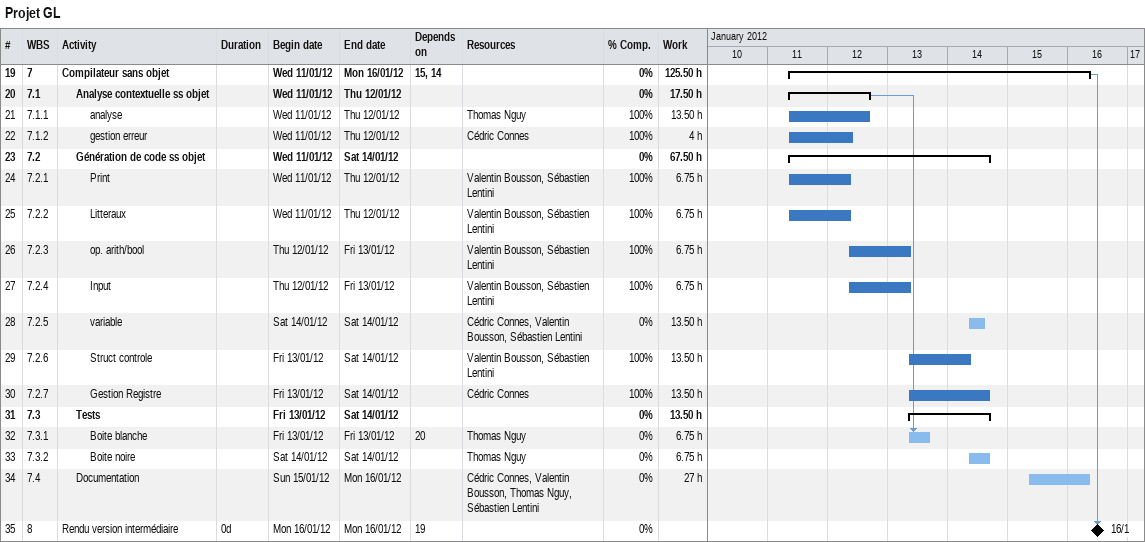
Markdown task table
Projet GL

| ID | WBS | Task | Duration | Start | Finish | Predecessors | Resources | % complete | Work (h) |
|---|---|---|---|---|---|---|---|---|---|
| 19 | 7 | **Compilateur sans objet** |  | 2012-01-11 | 2012-01-16 | 15, 14 |  | 0 | 125.50 |
| 20 | 7.1 | **Analyse contextuelle ss objet** |  | 2012-01-11 | 2012-01-12 |  |  | 0 | 17.50 |
| 21 | 7.1.1 | analyse |  | 2012-01-11 | 2012-01-12 |  | Thomas Nguy | 100 | 13.50 |
| 22 | 7.1.2 | gestion erreur |  | 2012-01-11 | 2012-01-12 |  | Cédric Connes | 100 | 4 |
| 23 | 7.2 | **Génération de code ss objet** |  | 2012-01-11 | 2012-01-14 |  |  | 0 | 67.50 |
| 24 | 7.2.1 | Print |  | 2012-01-11 | 2012-01-12 |  | Valentin Bousson, Sébastien Lentini | 100 | 6.75 |
| 25 | 7.2.2 | Litteraux |  | 2012-01-11 | 2012-01-12 |  | Valentin Bousson, Sébastien Lentini | 100 | 6.75 |
| 26 | 7.2.3 | op. arith/bool |  | 2012-01-12 | 2012-01-13 |  | Valentin Bousson, Sébastien Lentini | 100 | 6.75 |
| 27 | 7.2.4 | Input |  | 2012-01-12 | 2012-01-13 |  | Valentin Bousson, Sébastien Lentini | 100 | 6.75 |
| 28 | 7.2.5 | variable |  | 2012-01-14 | 2012-01-14 |  | Cédric Connes, Valentin Bousson, Sébastien Lentini | 0 | 13.50 |
| 29 | 7.2.6 | Struct controle |  | 2012-01-13 | 2012-01-14 |  | Valentin Bousson, Sébastien Lentini | 100 | 13.50 |
| 30 | 7.2.7 | Gestion Registre |  | 2012-01-13 | 2012-01-14 |  | Cédric Connes | 100 | 13.50 |
| 31 | 7.3 | **Tests** |  | 2012-01-13 | 2012-01-14 |  |  | 0 | 13.50 |
| 32 | 7.3.1 | Boite blanche |  | 2012-01-13 | 2012-01-13 | 20 | Thomas Nguy | 0 | 6.75 |
| 33 | 7.3.2 | Boite noire |  | 2012-01-14 | 2012-01-14 |  | Thomas Nguy | 0 | 6.75 |
| 34 | 7.4 | Documentation |  | 2012-01-15 | 2012-01-16 |  | Cédric Connes, Valentin Bousson, Thomas Nguy, Sébastien Lentini | 0 | 27 |
| 35 | 8 | Rendu version intermédiaire | 0d | 2012-01-16 | 2012-01-16 | 19 |  | 0 |  |
